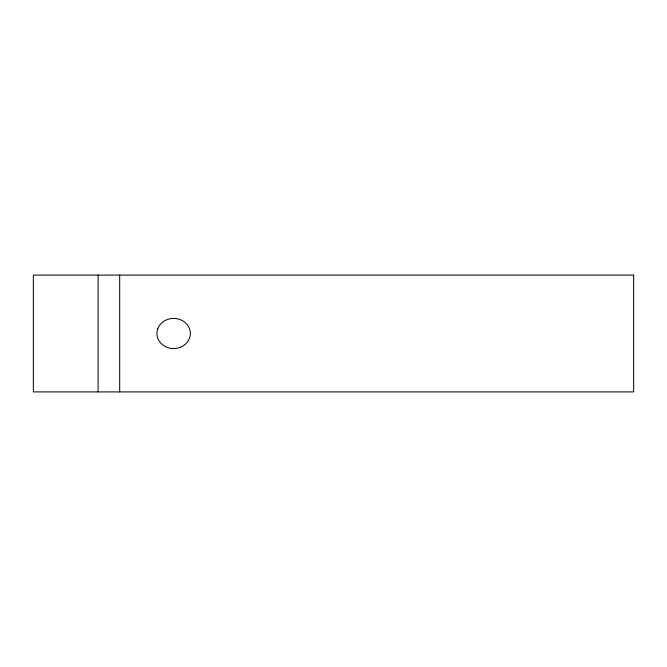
<?xml version="1.0" encoding="UTF-8"?>
<svg xmlns="http://www.w3.org/2000/svg" width="667" height="667" viewBox="0 0 667 667"><rect width="100%" height="100%" fill="white"/><g stroke="black" fill="none" stroke-linecap="round" stroke-linejoin="round"><path stroke-width="1" d="M119.685 275.087L119.685 391.913M98.099 275.087L98.099 391.913M157.737 328.839L157.212 330.674A13.648 13.648 0 0 0 157.212 336.326C158.463 342.279 163.657 346.815 169.485 348.116A18.476 18.476 0 0 0 177.806 348.116C183.625 346.815 188.819 342.279 190.07 336.326A13.648 13.648 0 0 0 190.07 330.674C188.819 324.721 183.625 320.185 177.806 318.884A18.476 18.476 0 0 0 169.485 318.884C164.282 320.077 159.58 323.753 157.737 328.839M633.65 275.087L33.35 275.087L33.35 391.913L633.65 391.913L633.65 275.087"/></g></svg>
